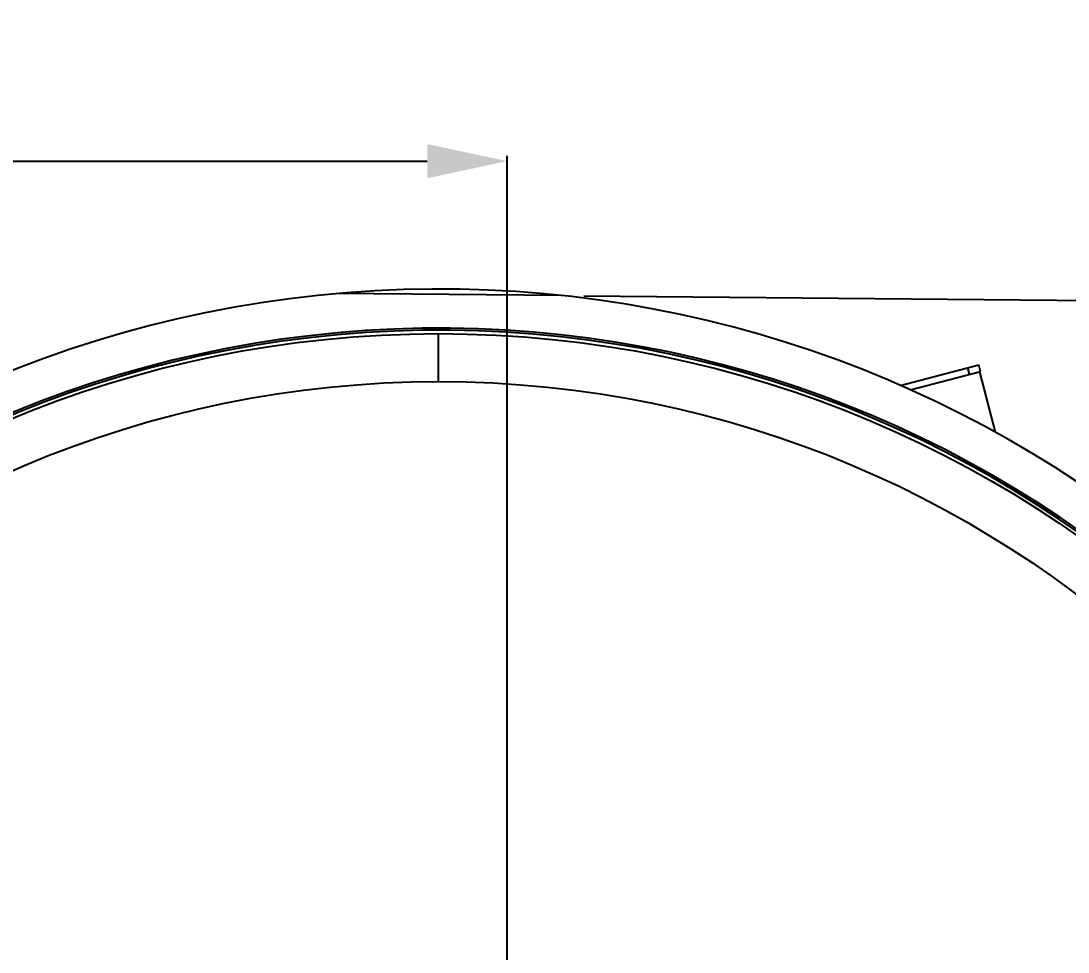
# Model space of a CAD drawing. Header units: millimetres. Extents: x 395 to 3386, y 0 to 2798.
# Drawn here: x 1066.4 to 1372.1, y 2210.9 to 2482.7 of the extents above; entities that cross this region are included whole.
import ezdxf

# ---------------------------------------------------------------- set-up
doc = ezdxf.new("R2010")
doc.units = ezdxf.units.MM
doc.header["$LTSCALE"] = 217.8
doc.header["$PDMODE"] = 3
doc.header["$PDSIZE"] = 8
doc.layers.get('0').update_dxf_attribs({"linetype": 'CONTINUOUS'})
doc.layers.get('Defpoints').update_dxf_attribs({"linetype": 'CONTINUOUS'})
doc.layers.add('02___PRT_ALL_AXES', color=7, linetype='CONTINUOUS')
doc.styles.get("Standard").update_dxf_attribs({"font": 'taile.ttf'})
doc.dimstyles.new('DIMSTYLE_2', dxfattribs={"dimtxt": 23.333333, "dimasz": 23.333333, "dimexe": 1.5, "dimexo": 1, "dimgap": 0.875, "dimtad": 1, "dimlfac": 0.15, "dimdsep": 46, "dimtxsty": 'Standard', "dimblk": '_FILLED', "dimblk1": '_FILLED', "dimblk2": '_FILLED', "dimcen": 0.09, "dimazin": 2, "dimtp": 0.01, "dimtm": 0.01, "dimtfac": 1, "dimtofl": 0, "dimtmove": 0, "dimatfit": 3, "dimldrblk": '_FILLED', "dimfxl": 1, "dimtolj": 1, "dimarcsym": 0})
doc.dimstyles.new('DIMSTYLE_4', dxfattribs={"dimtxt": 23.333333, "dimasz": 23.333333, "dimexe": 1.5, "dimexo": 1, "dimgap": 0.875, "dimtad": 1, "dimdec": 0, "dimdsep": 46, "dimtxsty": 'Standard', "dimblk": '_FILLED', "dimblk1": '_FILLED', "dimblk2": '_FILLED', "dimcen": 0.09, "dimazin": 2, "dimtp": 0.01, "dimtm": 0.01, "dimtfac": 1, "dimtdec": 0, "dimtofl": 0, "dimtmove": 0, "dimatfit": 3, "dimldrblk": '_FILLED', "dimfxl": 1, "dimtolj": 1, "dimarcsym": 0})

# ---------------------------------------------------------------- blocks, each defined once
blk = doc.blocks.new('_FILLED')
at = {"color": 0, "linetype": 'ByBlock'}
blk.add_solid([(0, 0), (-1, 0.214), (-1, -0.214)], dxfattribs=at)
blk = doc.blocks.new('*D114')
at = {"color": 0, "linetype": 'Continuous', "lineweight": -2}
for p, q in [((1230.79, 2402.48), (1674.49, 2398.52)), ((1672.78, 2375.2), (1667.18, 1748.72)), ((1181.45, 1729.73), (1668.47, 1725.38))]:
    blk.add_line(p, q, dxfattribs=at)
at = {"layer": 'Defpoints', "color": 0}
for p in [(1229.79, 2402.49), (1180.45, 1729.74), (1666.97, 1725.39)]:
    blk.add_point(p, dxfattribs=at)
at = {"color": 0, "linetype": 'ByBlock', "lineweight": -2, "xscale": 23.3333333333, "yscale": 23.3333333333, "zscale": 23.3333333333}
for p, rotation in [((1672.99, 2398.53), 89.48772718599997), ((1666.97, 1725.39), 269.487727186)]:
    blk.add_blockref('_FILLED', p, dxfattribs=dict(at, rotation=rotation))
at = {"color": 0, "insert": (1638.14, 2077.8), "char_height": 23.333, "attachment_point": 2, "rotation": 89.4877, "line_spacing_factor": 0.9}
blk.add_mtext('\\A1;674', dxfattribs=at)
blk = doc.blocks.new('*D118')
at = {"color": 0, "linetype": 'ByBlock', "lineweight": -2}
for p, q in [((650.13, 2076.45), (650.13, 2443.31)), ((1208.37, 2074.11), (1208.37, 2443.31)), ((673.47, 2441.81), (1185.04, 2441.81))]:
    blk.add_line(p, q, dxfattribs=at)
at = {"layer": 'Defpoints', "color": 0}
for p in [(1208.37, 2441.81), (650.13, 2075.45), (1208.37, 2073.11)]:
    blk.add_point(p, dxfattribs=at)
at = {"color": 0, "linetype": 'ByBlock', "lineweight": -2, "xscale": 23.3333333333, "yscale": 23.3333333333, "zscale": 23.3333333333, "rotation": 180}
blk.add_blockref('_FILLED', (650.13, 2441.81), dxfattribs=at)
at = {"color": 0, "linetype": 'ByBlock', "lineweight": -2, "xscale": 23.3333333333, "yscale": 23.3333333333, "zscale": 23.3333333333}
blk.add_blockref('_FILLED', (1208.37, 2441.81), dxfattribs=at)
at = {"color": 0, "insert": (928.41, 2473.79), "char_height": 23.333, "attachment_point": 2, "line_spacing_factor": 0.9}
blk.add_mtext('\\A1;560', dxfattribs=at)
blk = doc.blocks.new('*D119')
at = {"color": 0, "linetype": 'ByBlock', "lineweight": -2}
for p, q in [((522.99, 2101.54), (528.32, 2540.91)), ((551.64, 2539.13), (1561.06, 2526.86)), ((1578.95, 2078.73), (1584.41, 2528.08))]:
    blk.add_line(p, q, dxfattribs=at)
at = {"layer": 'Defpoints', "color": 0}
for p in [(1584.39, 2526.58), (522.97, 2100.54), (1578.94, 2077.73)]:
    blk.add_point(p, dxfattribs=at)
at = {"color": 0, "linetype": 'ByBlock', "lineweight": -2, "xscale": 23.3333333333, "yscale": 23.3333333333, "zscale": 23.3333333333}
for p, rotation in [((528.31, 2539.41), 179.3037550404), ((1584.39, 2526.58), 359.3037550404001)]:
    blk.add_blockref('_FILLED', p, dxfattribs=dict(at, rotation=rotation))
at = {"color": 0, "insert": (1058.16, 2564.96), "char_height": 23.3333, "attachment_point": 2, "rotation": 359.3038, "line_spacing_factor": 0.9}
blk.add_mtext('\\A1;\\A1;1060', dxfattribs=at)

msp = doc.modelspace()

# ---------------------------------------------------------------- linework, layer by layer
at = {"linetype": 'Continuous'}
for p, q in [((1224.1285, 2402.5437), (1158.6112, 2403.1295)), ((1323.0827, 2376.3411), (1346.0242, 2382.3344)), ((1343.3914, 2379.5795), (1342.8859, 2381.5146)), ((1346.5297, 2380.3994), (1346.0242, 2382.3344)), ((1326.0168, 2375.0405), (1346.5297, 2380.3994)), ((1346.2251, 2380.3198), (1350.8292, 2362.6958))]:
    msp.add_line(p, q, dxfattribs=at)
at = {"layer": '02___PRT_ALL_AXES', "linetype": 'Continuous'}
msp.add_line((1188.3711, 2377.4461), (1188.3711, 2391.4094), dxfattribs=at)
for radius in [324, 310]:
    msp.add_circle((1188.3711, 2067.4461), radius, dxfattribs=at)
for radius, start, end in [(337, 8.822141, 357.527084), (325.5847, 5, 0), (325, 5, 0)]:
    msp.add_arc((1188.3711, 2067.4461), radius, start, end, dxfattribs=at)

# ---------------------------------------------------------------- dimensions: what is measured, and where the dimension line sits
at = {"linetype": 'ByBlock'}
dim = msp.add_linear_dim(base=(1584.3932, 2526.5763), p1=(522.9731, 2100.5448), p2=(1578.9386, 2077.7289), angle=359.303755, text='\\A1;1060', dimstyle='DIMSTYLE_4', override={"dimtxsty": 'Standard'}, dxfattribs=at)
dim.commit()
dim.dimension.update_dxf_attribs({"geometry": '*D119', "text_midpoint": (1057.7707, 2532.976), "dimtype": 160})
dim = msp.add_linear_dim(base=(1208.3711, 2441.8088), p1=(650.1339, 2075.4524), p2=(1208.3711, 2073.1128), text='560', dimstyle='DIMSTYLE_4', dxfattribs=at)
dim.commit()
dim.dimension.update_dxf_attribs({"geometry": '*D118', "text_midpoint": (928.4142, 2441.8088), "dimtype": 160})
at = {"linetype": 'Continuous'}
dim = msp.add_linear_dim(base=(1666.9739, 1725.3905), p1=(1229.795, 2402.493), p2=(1180.4492, 1729.7406), angle=269.487727, text='674', dimstyle='DIMSTYLE_2', dxfattribs=at)
dim.commit()
dim.dimension.update_dxf_attribs({"geometry": '*D114', "text_midpoint": (1670.1223, 2077.5154), "dimtype": 160})

doc.saveas('drawing.dxf')
